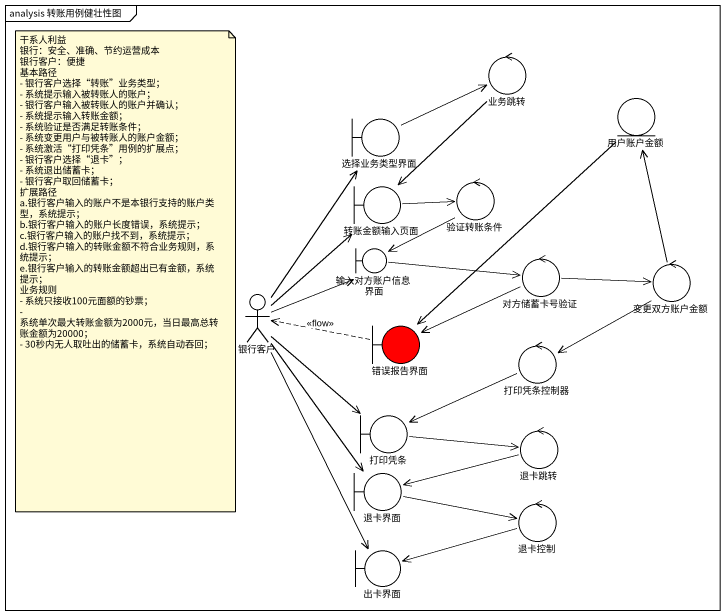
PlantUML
@startuml
mainframe analysis 转账用例健壮性图
control 业务跳转
boundary 选择业务类型界面
entity 用户账户金额
boundary 转账金额输入页面
control 验证转账条件
boundary 输入对方账户信息界面
control 对方储蓄卡号验证
control 变更双方账户金额
actor 银行客户
boundary 错误报告界面 #FF0000
control 打印凭条控制器
boundary 打印凭条
control 退卡跳转
boundary 退卡界面
control 退卡控制
boundary 出卡界面
业务跳转 --> 转账金额输入页面
选择业务类型界面 -right-> 业务跳转
用户账户金额 --> 错误报告界面
转账金额输入页面 -right-> 验证转账条件
验证转账条件 --> 输入对方账户信息界面
输入对方账户信息界面 -right-> 对方储蓄卡号验证
对方储蓄卡号验证 -right-> 变更双方账户金额
对方储蓄卡号验证 -left-> 错误报告界面
变更双方账户金额 -up-> 用户账户金额
变更双方账户金额 --> 打印凭条控制器
银行客户 -up-> 选择业务类型界面
银行客户 -up-> 转账金额输入页面
银行客户 -right-> 输入对方账户信息界面
银行客户 --> 打印凭条
银行客户 --> 退卡界面
银行客户 --> 出卡界面
错误报告界面 .left.> 银行客户 : <<flow>>
打印凭条控制器 -left-> 打印凭条
打印凭条 -right-> 退卡跳转
退卡跳转 -left-> 退卡界面
退卡界面 -right-> 退卡控制
退卡控制 -left-> 出卡界面
note as N1
  干系人利益
  银行：安全、准确、节约运营成本
  银行客户：便捷
  基本路径
  - 银行客户选择“转账”业务类型；
  - 系统提示输入被转账人的账户；
  - 银行客户输入被转账人的账户并确认；
  - 系统提示输入转账金额；
  - 系统验证是否满足转账条件；
  - 系统变更用户与被转账人的账户金额；
  - 系统激活“打印凭条”用例的扩展点；
  - 银行客户选择“退卡”；
  - 系统退出储蓄卡；
  - 银行客户取回储蓄卡；
  扩展路径
  a.银行客户输入的账户不是本银行支持的账户类型，系统提示；
  b.银行客户输入的账户长度错误，系统提示；
  c.银行客户输入的账户找不到，系统提示；
  d.银行客户输入的转账金额不符合业务规则，系统提示；
  e.银行客户输入的转账金额超出已有金额，系统提示；
  业务规则
  - 系统只接收100元面额的钞票；
  - 系统单次最大转账金额为2000元，当日最高总转账金额为20000；
  - 30秒内无人取吐出的储蓄卡，系统自动吞回；
end note
@enduml
